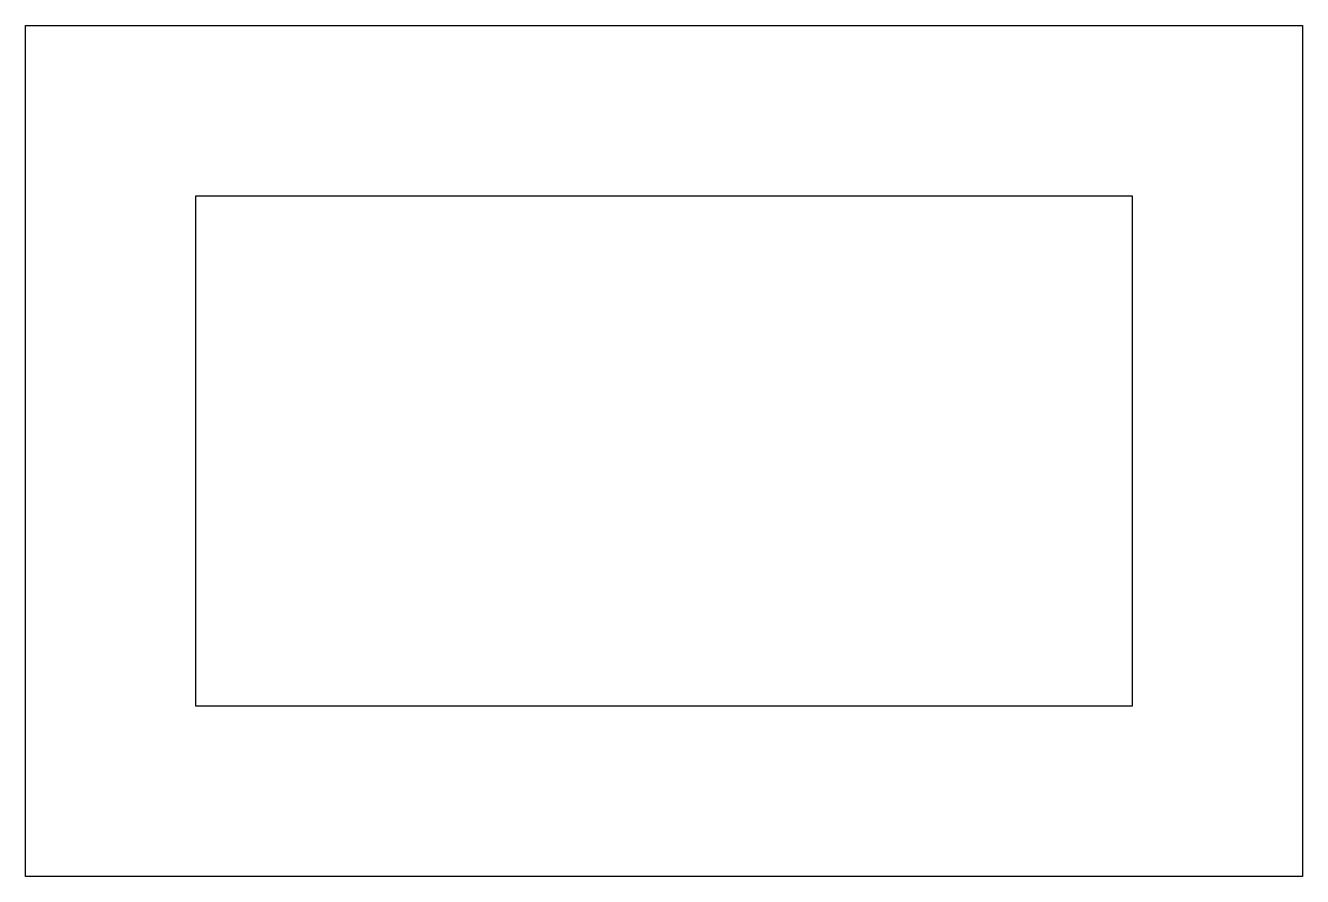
# Model space of a CAD drawing. Extents: x 10 to 40, y 10 to 30.
import ezdxf

# ---------------------------------------------------------------- set-up
doc = ezdxf.new("R2010")
doc.units = 0
doc.layers.get('0').update_dxf_attribs({"lineweight": 25, "true_color": 0xffffff})

# ---------------------------------------------------------------- blocks, each defined once
blk = doc.blocks.new('block 1')
for p, q in [((0, 12), (22, 12)), ((0, 0), (0, 12)), ((22, 12), (22, 0)), ((22, 0), (0, 0))]:
    blk.add_line(p, q)
blk = doc.blocks.new('block 2')
for p, q in [((0, 20), (30, 20)), ((0, 0), (0, 20)), ((30, 20), (30, 0)), ((30, 0), (0, 0))]:
    blk.add_line(p, q)

msp = doc.modelspace()

# ---------------------------------------------------------------- block references
for name, p in [('block 2', (10, 10)), ('block 1', (14, 14))]:
    msp.add_blockref(name, p)

doc.saveas('drawing.dxf')
